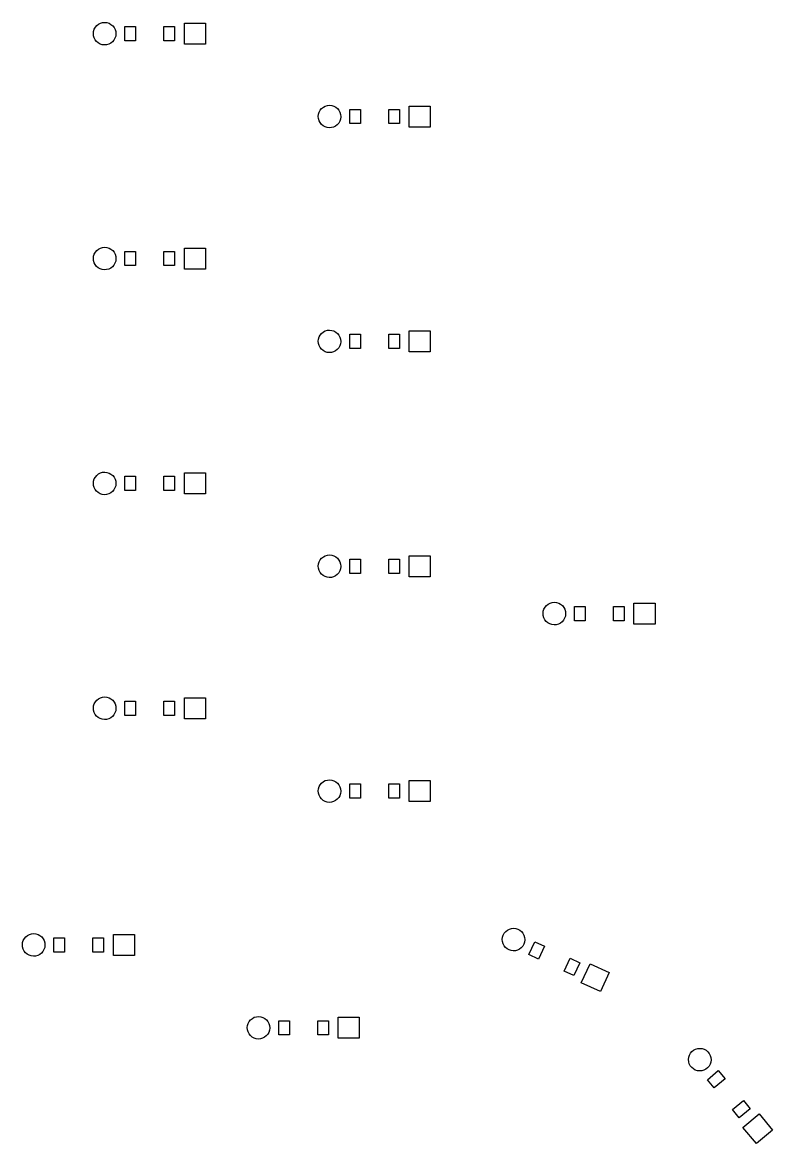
# Model space of a CAD drawing. Extents: x -5 to 129, y -39 to 63.
# Drawn here: x 65.2 to 128.6, y -38.8 to 56 of the extents above; entities that cross this region are included whole.
import ezdxf

# ---------------------------------------------------------------- set-up
doc = ezdxf.new("R2010")
doc.units = 0
doc.layers.add('BLACK', color=7, linetype='CONTINUOUS')

msp = doc.modelspace()

# ---------------------------------------------------------------- linework, layer by layer
at = {"layer": 'BLACK', "linetype": 'CONTINUOUS'}
for p, q in [((71.8332, 55.8831), (72.0115, 55.9356)), ((72.0115, 55.9356), (72.1966, 55.9525)), ((72.1966, 55.9525), (72.3815, 55.933)), ((72.3815, 55.933), (72.5591, 55.8781)), ((71.2376, 55.0133), (71.2583, 55.198)), ((71.2531, 54.8281), (71.2376, 55.0133)), ((71.2583, 55.198), (71.3145, 55.3752)), ((71.3145, 55.3752), (71.4041, 55.5381)), ((71.4041, 55.5381), (71.5236, 55.6805)), ((71.5236, 55.6805), (71.6684, 55.797)), ((71.6684, 55.797), (71.8332, 55.8831)), ((72.5591, 55.8781), (72.7226, 55.7897)), ((72.7226, 55.7897), (72.8659, 55.6712)), ((72.8659, 55.6712), (72.9834, 55.5271)), ((72.9834, 55.5271), (73.0706, 55.363)), ((73.0706, 55.363), (73.1244, 55.185)), ((73.1421, 54.9734), (73.1188, 54.789)), ((73.1244, 55.185), (73.1425, 55)), ((73.1425, 55), (73.1421, 54.9734)), ((73.9, 54.4), (73.9, 55.6)), ((73.9, 55.6), (74.8, 55.6)), ((74.8, 55.6), (74.8, 54.4)), ((77.2, 54.4), (77.2, 55.6)), ((77.2, 55.6), (78.1, 55.6)), ((78.1, 55.6), (78.1, 54.4)), ((78.921, 54.111), (78.921, 55.889)), ((78.921, 55.889), (80.699, 55.889)), ((80.699, 55.889), (80.699, 54.111)), ((71.3044, 54.6494), (71.2531, 54.8281)), ((71.3894, 54.484), (71.3044, 54.6494)), ((71.5048, 54.3383), (71.3894, 54.484)), ((71.6464, 54.2179), (71.5048, 54.3383)), ((71.8087, 54.1272), (71.6464, 54.2179)), ((71.9855, 54.0697), (71.8087, 54.1272)), ((72.1701, 54.0477), (71.9855, 54.0697)), ((72.3554, 54.062), (72.1701, 54.0477)), ((72.5344, 54.112), (72.3554, 54.062)), ((72.7004, 54.1958), (72.5344, 54.112)), ((72.8469, 54.3102), (72.7004, 54.1958)), ((72.9683, 54.4509), (72.8469, 54.3102)), ((73.0602, 54.6126), (72.9683, 54.4509)), ((73.1188, 54.789), (73.0602, 54.6126)), ((74.8, 54.4), (73.9, 54.4)), ((78.1, 54.4), (77.2, 54.4)), ((80.699, 54.111), (78.921, 54.111)), ((90.2583, 48.198), (90.3145, 48.3752)), ((90.3145, 48.3752), (90.4041, 48.5381)), ((90.4041, 48.5381), (90.5236, 48.6805)), ((90.5236, 48.6805), (90.6684, 48.797)), ((90.6684, 48.797), (90.8332, 48.8831)), ((90.8332, 48.8831), (91.0115, 48.9356)), ((91.0115, 48.9356), (91.1966, 48.9525)), ((91.1966, 48.9525), (91.3815, 48.933)), ((91.3815, 48.933), (91.5591, 48.8781)), ((91.5591, 48.8781), (91.7226, 48.7897)), ((91.7226, 48.7897), (91.8659, 48.6712)), ((91.8659, 48.6712), (91.9834, 48.5271)), ((91.9834, 48.5271), (92.0706, 48.363)), ((92.0706, 48.363), (92.1244, 48.185)), ((92.9, 47.4), (92.9, 48.6)), ((92.9, 48.6), (93.8, 48.6)), ((93.8, 48.6), (93.8, 47.4)), ((96.2, 47.4), (96.2, 48.6)), ((96.2, 48.6), (97.1, 48.6)), ((97.1, 48.6), (97.1, 47.4)), ((97.921, 47.111), (97.921, 48.889)), ((97.921, 48.889), (99.699, 48.889)), ((99.699, 48.889), (99.699, 47.111)), ((90.2376, 48.0133), (90.2583, 48.198)), ((90.2531, 47.8281), (90.2376, 48.0133)), ((90.3044, 47.6494), (90.2531, 47.8281)), ((90.3894, 47.484), (90.3044, 47.6494)), ((90.5048, 47.3383), (90.3894, 47.484)), ((91.9683, 47.4509), (91.8469, 47.3102)), ((92.0602, 47.6126), (91.9683, 47.4509)), ((92.1188, 47.789), (92.0602, 47.6126)), ((92.1421, 47.9734), (92.1188, 47.789)), ((92.1244, 48.185), (92.1425, 48)), ((92.1425, 48), (92.1421, 47.9734)), ((93.8, 47.4), (92.9, 47.4)), ((97.1, 47.4), (96.2, 47.4)), ((90.6464, 47.2179), (90.5048, 47.3383)), ((90.8087, 47.1272), (90.6464, 47.2179)), ((90.9855, 47.0697), (90.8087, 47.1272)), ((91.1701, 47.0477), (90.9855, 47.0697)), ((91.3554, 47.062), (91.1701, 47.0477)), ((91.5344, 47.112), (91.3554, 47.062)), ((91.7004, 47.1958), (91.5344, 47.112)), ((91.8469, 47.3102), (91.7004, 47.1958)), ((99.699, 47.111), (97.921, 47.111)), ((72.0115, 36.9356), (72.1966, 36.9525)), ((72.1966, 36.9525), (72.3815, 36.933)), ((71.2376, 36.0133), (71.2583, 36.198)), ((71.2531, 35.8281), (71.2376, 36.0133)), ((71.2583, 36.198), (71.3145, 36.3752)), ((71.3145, 36.3752), (71.4041, 36.5381)), ((71.4041, 36.5381), (71.5236, 36.6805)), ((71.5236, 36.6805), (71.6684, 36.797)), ((71.6684, 36.797), (71.8332, 36.8831)), ((71.8332, 36.8831), (72.0115, 36.9356)), ((72.3815, 36.933), (72.5591, 36.8781)), ((72.5591, 36.8781), (72.7226, 36.7897)), ((72.7226, 36.7897), (72.8659, 36.6712)), ((72.8659, 36.6712), (72.9834, 36.5271)), ((72.9834, 36.5271), (73.0706, 36.363)), ((73.0706, 36.363), (73.1244, 36.185)), ((73.1244, 36.185), (73.1425, 36)), ((73.9, 35.4), (73.9, 36.6)), ((73.9, 36.6), (74.8, 36.6)), ((74.8, 36.6), (74.8, 35.4)), ((77.2, 35.4), (77.2, 36.6)), ((77.2, 36.6), (78.1, 36.6)), ((78.1, 36.6), (78.1, 35.4)), ((78.921, 35.111), (78.921, 36.889)), ((78.921, 36.889), (80.699, 36.889)), ((80.699, 36.889), (80.699, 35.111)), ((71.3044, 35.6494), (71.2531, 35.8281)), ((71.3894, 35.484), (71.3044, 35.6494)), ((71.5048, 35.3383), (71.3894, 35.484)), ((71.6464, 35.2179), (71.5048, 35.3383)), ((71.8087, 35.1272), (71.6464, 35.2179)), ((71.9855, 35.0697), (71.8087, 35.1272)), ((72.1701, 35.0477), (71.9855, 35.0697)), ((72.3554, 35.062), (72.1701, 35.0477)), ((72.5344, 35.112), (72.3554, 35.062)), ((72.7004, 35.1958), (72.5344, 35.112)), ((72.8469, 35.3102), (72.7004, 35.1958)), ((72.9683, 35.4509), (72.8469, 35.3102)), ((73.0602, 35.6126), (72.9683, 35.4509)), ((73.1188, 35.789), (73.0602, 35.6126)), ((73.1421, 35.9734), (73.1188, 35.789)), ((73.1425, 36), (73.1421, 35.9734)), ((74.8, 35.4), (73.9, 35.4)), ((78.1, 35.4), (77.2, 35.4)), ((80.699, 35.111), (78.921, 35.111)), ((90.2583, 29.198), (90.3145, 29.3752)), ((90.3145, 29.3752), (90.4041, 29.5381)), ((90.4041, 29.5381), (90.5236, 29.6805)), ((90.5236, 29.6805), (90.6684, 29.797)), ((90.6684, 29.797), (90.8332, 29.8831)), ((90.8332, 29.8831), (91.0115, 29.9356)), ((91.0115, 29.9356), (91.1966, 29.9525)), ((91.1966, 29.9525), (91.3815, 29.933)), ((91.3815, 29.933), (91.5591, 29.8781)), ((91.5591, 29.8781), (91.7226, 29.7897)), ((91.7226, 29.7897), (91.8659, 29.6712)), ((91.8659, 29.6712), (91.9834, 29.5271)), ((91.9834, 29.5271), (92.0706, 29.363)), ((92.9, 28.4), (92.9, 29.6)), ((92.9, 29.6), (93.8, 29.6)), ((93.8, 29.6), (93.8, 28.4)), ((96.2, 28.4), (96.2, 29.6)), ((96.2, 29.6), (97.1, 29.6)), ((97.1, 29.6), (97.1, 28.4)), ((97.921, 28.111), (97.921, 29.889)), ((97.921, 29.889), (99.699, 29.889)), ((99.699, 29.889), (99.699, 28.111)), ((90.2376, 29.0133), (90.2583, 29.198)), ((90.2531, 28.8281), (90.2376, 29.0133)), ((90.3044, 28.6494), (90.2531, 28.8281)), ((90.3894, 28.484), (90.3044, 28.6494)), ((90.5048, 28.3383), (90.3894, 28.484)), ((91.9683, 28.4509), (91.8469, 28.3102)), ((92.0602, 28.6126), (91.9683, 28.4509)), ((92.1188, 28.789), (92.0602, 28.6126)), ((92.0706, 29.363), (92.1244, 29.185)), ((92.1421, 28.9734), (92.1188, 28.789)), ((92.1244, 29.185), (92.1425, 29)), ((92.1425, 29), (92.1421, 28.9734)), ((90.6464, 28.2179), (90.5048, 28.3383)), ((90.8087, 28.1272), (90.6464, 28.2179)), ((90.9855, 28.0697), (90.8087, 28.1272)), ((91.1701, 28.0477), (90.9855, 28.0697)), ((91.3554, 28.062), (91.1701, 28.0477)), ((91.5344, 28.112), (91.3554, 28.062)), ((91.7004, 28.1958), (91.5344, 28.112)), ((91.8469, 28.3102), (91.7004, 28.1958)), ((93.8, 28.4), (92.9, 28.4)), ((97.1, 28.4), (96.2, 28.4)), ((99.699, 28.111), (97.921, 28.111)), ((71.2376, 17.0133), (71.2583, 17.198)), ((71.2583, 17.198), (71.3145, 17.3752)), ((71.3145, 17.3752), (71.4041, 17.5381)), ((71.4041, 17.5381), (71.5236, 17.6805)), ((71.5236, 17.6805), (71.6684, 17.797)), ((71.6684, 17.797), (71.8332, 17.8831)), ((71.8332, 17.8831), (72.0115, 17.9356)), ((72.0115, 17.9356), (72.1966, 17.9525)), ((72.1966, 17.9525), (72.3815, 17.933)), ((72.3815, 17.933), (72.5591, 17.8781)), ((72.5591, 17.8781), (72.7226, 17.7897)), ((72.7226, 17.7897), (72.8659, 17.6712)), ((72.8659, 17.6712), (72.9834, 17.5271)), ((72.9834, 17.5271), (73.0706, 17.363)), ((73.0706, 17.363), (73.1244, 17.185)), ((73.1244, 17.185), (73.1425, 17)), ((73.9, 16.4), (73.9, 17.6)), ((73.9, 17.6), (74.8, 17.6)), ((74.8, 17.6), (74.8, 16.4)), ((77.2, 16.4), (77.2, 17.6)), ((77.2, 17.6), (78.1, 17.6)), ((78.1, 17.6), (78.1, 16.4)), ((78.921, 16.111), (78.921, 17.889)), ((78.921, 17.889), (80.699, 17.889)), ((80.699, 17.889), (80.699, 16.111)), ((71.2531, 16.8281), (71.2376, 17.0133)), ((71.3044, 16.6494), (71.2531, 16.8281)), ((71.3894, 16.484), (71.3044, 16.6494)), ((71.5048, 16.3383), (71.3894, 16.484)), ((71.6464, 16.2179), (71.5048, 16.3383)), ((71.8087, 16.1272), (71.6464, 16.2179)), ((71.9855, 16.0697), (71.8087, 16.1272)), ((72.5344, 16.112), (72.3554, 16.062)), ((72.7004, 16.1958), (72.5344, 16.112)), ((72.8469, 16.3102), (72.7004, 16.1958)), ((72.9683, 16.4509), (72.8469, 16.3102)), ((73.0602, 16.6126), (72.9683, 16.4509)), ((73.1188, 16.789), (73.0602, 16.6126)), ((73.1421, 16.9734), (73.1188, 16.789)), ((73.1425, 17), (73.1421, 16.9734)), ((74.8, 16.4), (73.9, 16.4)), ((78.1, 16.4), (77.2, 16.4)), ((80.699, 16.111), (78.921, 16.111)), ((72.1701, 16.0477), (71.9855, 16.0697)), ((72.3554, 16.062), (72.1701, 16.0477)), ((90.3145, 10.3752), (90.4041, 10.5381)), ((90.4041, 10.5381), (90.5236, 10.6805)), ((90.5236, 10.6805), (90.6684, 10.797)), ((90.6684, 10.797), (90.8332, 10.8831)), ((90.8332, 10.8831), (91.0115, 10.9356)), ((91.0115, 10.9356), (91.1966, 10.9525)), ((91.1966, 10.9525), (91.3815, 10.933)), ((91.3815, 10.933), (91.5591, 10.8781)), ((91.5591, 10.8781), (91.7226, 10.7897)), ((91.7226, 10.7897), (91.8659, 10.6712)), ((91.8659, 10.6712), (91.9834, 10.5271)), ((91.9834, 10.5271), (92.0706, 10.363)), ((92.9, 9.4), (92.9, 10.6)), ((92.9, 10.6), (93.8, 10.6)), ((93.8, 10.6), (93.8, 9.4)), ((96.2, 9.4), (96.2, 10.6)), ((96.2, 10.6), (97.1, 10.6)), ((97.1, 10.6), (97.1, 9.4)), ((97.921, 9.111), (97.921, 10.889)), ((97.921, 10.889), (99.699, 10.889)), ((99.699, 10.889), (99.699, 9.111)), ((90.2376, 10.0133), (90.2583, 10.198)), ((90.2531, 9.82806), (90.2376, 10.0133)), ((90.3044, 9.64936), (90.2531, 9.82806)), ((90.2583, 10.198), (90.3145, 10.3752)), ((90.3894, 9.48402), (90.3044, 9.64936)), ((90.5048, 9.33834), (90.3894, 9.48402)), ((92.0602, 9.61258), (91.9683, 9.45095)), ((92.1188, 9.78897), (92.0602, 9.61258)), ((92.0706, 10.363), (92.1244, 10.185)), ((92.1421, 9.9734), (92.1188, 9.78897)), ((92.1244, 10.185), (92.1425, 10)), ((92.1425, 10), (92.1421, 9.9734)), ((90.6464, 9.21786), (90.5048, 9.33834)), ((90.8087, 9.12716), (90.6464, 9.21786)), ((90.9855, 9.06972), (90.8087, 9.12716)), ((91.1701, 9.04771), (90.9855, 9.06972)), ((91.3554, 9.06197), (91.1701, 9.04771)), ((91.5344, 9.11196), (91.3554, 9.06197)), ((91.7004, 9.19578), (91.5344, 9.11196)), ((91.8469, 9.31023), (91.7004, 9.19578)), ((91.9683, 9.45095), (91.8469, 9.31023)), ((93.8, 9.4), (92.9, 9.4)), ((97.1, 9.4), (96.2, 9.4)), ((99.699, 9.111), (97.921, 9.111)), ((109.404, 6.53813), (109.524, 6.68053)), ((109.524, 6.68053), (109.668, 6.79702)), ((109.668, 6.79702), (109.833, 6.88314)), ((109.833, 6.88314), (110.012, 6.93563)), ((110.012, 6.93563), (110.197, 6.95248)), ((110.197, 6.95248), (110.382, 6.93304)), ((110.382, 6.93304), (110.559, 6.87807)), ((110.559, 6.87807), (110.723, 6.78966)), ((110.723, 6.78966), (110.866, 6.67116)), ((110.866, 6.67116), (110.983, 6.5271)), ((116.921, 5.111), (116.921, 6.889)), ((116.921, 6.889), (118.699, 6.889)), ((118.699, 6.889), (118.699, 5.111)), ((109.238, 6.0133), (109.258, 6.19804)), ((109.253, 5.82806), (109.238, 6.0133)), ((109.304, 5.64936), (109.253, 5.82806)), ((109.258, 6.19804), (109.315, 6.37523)), ((109.315, 6.37523), (109.404, 6.53813)), ((110.983, 6.5271), (111.071, 6.36297)), ((111.119, 5.78897), (111.06, 5.61258)), ((111.071, 6.36297), (111.124, 6.18501)), ((111.142, 5.9734), (111.119, 5.78897)), ((111.124, 6.18501), (111.142, 6)), ((111.142, 6), (111.142, 5.9734)), ((111.9, 5.4), (111.9, 6.6)), ((111.9, 6.6), (112.8, 6.6)), ((112.8, 6.6), (112.8, 5.4)), ((115.2, 5.4), (115.2, 6.6)), ((115.2, 6.6), (116.1, 6.6)), ((116.1, 6.6), (116.1, 5.4)), ((109.389, 5.48402), (109.304, 5.64936)), ((109.505, 5.33834), (109.389, 5.48402)), ((109.646, 5.21786), (109.505, 5.33834)), ((109.809, 5.12716), (109.646, 5.21786)), ((109.985, 5.06972), (109.809, 5.12716)), ((110.17, 5.04771), (109.985, 5.06972)), ((110.355, 5.06197), (110.17, 5.04771)), ((110.534, 5.11196), (110.355, 5.06197)), ((110.7, 5.19578), (110.534, 5.11196)), ((110.847, 5.31023), (110.7, 5.19578)), ((110.968, 5.45095), (110.847, 5.31023)), ((111.06, 5.61258), (110.968, 5.45095)), ((112.8, 5.4), (111.9, 5.4)), ((116.1, 5.4), (115.2, 5.4)), ((118.699, 5.111), (116.921, 5.111)), ((71.2376, -1.9867), (71.2583, -1.80196)), ((71.2583, -1.80196), (71.3145, -1.62477)), ((71.3145, -1.62477), (71.4041, -1.46187)), ((71.4041, -1.46187), (71.5236, -1.31946)), ((71.5236, -1.31946), (71.6684, -1.20298)), ((71.6684, -1.20298), (71.8332, -1.11686)), ((71.8332, -1.11686), (72.0115, -1.06437)), ((72.0115, -1.06437), (72.1966, -1.04752)), ((72.1966, -1.04752), (72.3815, -1.06695)), ((72.3815, -1.06695), (72.5591, -1.12192)), ((72.5591, -1.12192), (72.7226, -1.21034)), ((72.7226, -1.21034), (72.8659, -1.32884)), ((72.8659, -1.32884), (72.9834, -1.47289)), ((72.9834, -1.47289), (73.0706, -1.63703)), ((73.0706, -1.63703), (73.1244, -1.81499)), ((73.1244, -1.81499), (73.1425, -2)), ((73.9, -2.6), (73.9, -1.4)), ((73.9, -1.4), (74.8, -1.4)), ((74.8, -1.4), (74.8, -2.6)), ((77.2, -2.6), (77.2, -1.4)), ((77.2, -1.4), (78.1, -1.4)), ((78.1, -1.4), (78.1, -2.6)), ((78.921, -2.889), (78.921, -1.111)), ((78.921, -1.111), (80.699, -1.111)), ((80.699, -1.111), (80.699, -2.889)), ((71.2531, -2.17194), (71.2376, -1.9867)), ((71.3044, -2.35064), (71.2531, -2.17194)), ((71.3894, -2.51598), (71.3044, -2.35064)), ((71.5048, -2.66166), (71.3894, -2.51598)), ((71.6464, -2.78214), (71.5048, -2.66166)), ((71.8087, -2.87283), (71.6464, -2.78214)), ((72.7004, -2.80422), (72.5344, -2.88804)), ((72.8469, -2.68977), (72.7004, -2.80422)), ((72.9683, -2.54905), (72.8469, -2.68977)), ((73.0602, -2.38742), (72.9683, -2.54905)), ((73.1188, -2.21102), (73.0602, -2.38742)), ((73.1421, -2.02659), (73.1188, -2.21102)), ((73.1425, -2), (73.1421, -2.02659)), ((74.8, -2.6), (73.9, -2.6)), ((78.1, -2.6), (77.2, -2.6)), ((71.9855, -2.93028), (71.8087, -2.87283)), ((72.1701, -2.95229), (71.9855, -2.93028)), ((72.3554, -2.93803), (72.1701, -2.95229)), ((72.5344, -2.88804), (72.3554, -2.93803)), ((80.699, -2.889), (78.921, -2.889)), ((90.3145, -8.62477), (90.4041, -8.46187)), ((90.4041, -8.46187), (90.5236, -8.31946)), ((90.5236, -8.31946), (90.6684, -8.20298)), ((90.6684, -8.20298), (90.8332, -8.11686)), ((90.8332, -8.11686), (91.0115, -8.06437)), ((91.0115, -8.06437), (91.1966, -8.04752)), ((91.1966, -8.04752), (91.3815, -8.06696)), ((91.3815, -8.06696), (91.5591, -8.12192)), ((91.5591, -8.12192), (91.7226, -8.21034)), ((91.7226, -8.21034), (91.8659, -8.32884)), ((91.8659, -8.32884), (91.9834, -8.47289)), ((91.9834, -8.47289), (92.0706, -8.63703)), ((92.9, -9.6), (92.9, -8.4)), ((92.9, -8.4), (93.8, -8.4)), ((93.8, -8.4), (93.8, -9.6)), ((96.2, -9.6), (96.2, -8.4)), ((96.2, -8.4), (97.1, -8.4)), ((97.1, -8.4), (97.1, -9.6)), ((97.921, -9.889), (97.921, -8.111)), ((97.921, -8.111), (99.699, -8.111)), ((99.699, -8.111), (99.699, -9.889)), ((90.2376, -8.9867), (90.2583, -8.80196)), ((90.2531, -9.17194), (90.2376, -8.9867)), ((90.3044, -9.35064), (90.2531, -9.17194)), ((90.2583, -8.80196), (90.3145, -8.62477)), ((90.3894, -9.51598), (90.3044, -9.35064)), ((92.0602, -9.38742), (91.9683, -9.54905)), ((92.1188, -9.21102), (92.0602, -9.38742)), ((92.0706, -8.63703), (92.1244, -8.81499)), ((92.1421, -9.0266), (92.1188, -9.21102)), ((92.1244, -8.81499), (92.1425, -9)), ((92.1425, -9), (92.1421, -9.0266)), ((90.5048, -9.66166), (90.3894, -9.51598)), ((90.6464, -9.78214), (90.5048, -9.66166)), ((90.8087, -9.87284), (90.6464, -9.78214)), ((90.9855, -9.93028), (90.8087, -9.87284)), ((91.1701, -9.95229), (90.9855, -9.93028)), ((91.3554, -9.93803), (91.1701, -9.95229)), ((91.5344, -9.88804), (91.3554, -9.93803)), ((91.7004, -9.80422), (91.5344, -9.88804)), ((91.8469, -9.68977), (91.7004, -9.80422)), ((91.9683, -9.54905), (91.8469, -9.68977)), ((93.8, -9.6), (92.9, -9.6)), ((97.1, -9.6), (96.2, -9.6)), ((99.699, -9.889), (97.921, -9.889)), ((106.077, -20.8661), (106.222, -20.7496)), ((106.222, -20.7496), (106.387, -20.6635)), ((106.387, -20.6635), (106.565, -20.611)), ((106.565, -20.611), (106.75, -20.5941)), ((106.75, -20.5941), (106.935, -20.6135)), ((106.935, -20.6135), (107.113, -20.6685)), ((107.113, -20.6685), (107.276, -20.7569)), ((107.276, -20.7569), (107.419, -20.8754)), ((65.2583, -21.802), (65.3145, -21.6248)), ((65.3145, -21.6248), (65.4041, -21.4619)), ((65.4041, -21.4619), (65.5236, -21.3195)), ((65.5236, -21.3195), (65.6684, -21.203)), ((65.6684, -21.203), (65.8332, -21.1169)), ((65.8332, -21.1169), (66.0115, -21.0644)), ((66.0115, -21.0644), (66.1966, -21.0475)), ((66.1966, -21.0475), (66.3815, -21.067)), ((66.3815, -21.067), (66.5591, -21.1219)), ((66.5591, -21.1219), (66.7226, -21.2103)), ((66.7226, -21.2103), (66.8659, -21.3288)), ((66.8659, -21.3288), (66.9834, -21.4729)), ((66.9834, -21.4729), (67.0706, -21.637)), ((67.0706, -21.637), (67.1244, -21.815)), ((67.9, -22.6), (67.9, -21.4)), ((67.9, -21.4), (68.8, -21.4)), ((68.8, -21.4), (68.8, -22.6)), ((71.2, -22.6), (71.2, -21.4)), ((71.2, -21.4), (72.1, -21.4)), ((72.1, -21.4), (72.1, -22.6)), ((72.921, -22.889), (72.921, -21.111)), ((72.921, -21.111), (74.699, -21.111)), ((74.699, -21.111), (74.699, -22.889)), ((105.791, -21.5333), (105.812, -21.3486)), ((105.807, -21.7185), (105.791, -21.5333)), ((105.858, -21.8972), (105.807, -21.7185)), ((105.812, -21.3486), (105.868, -21.1714)), ((105.868, -21.1714), (105.957, -21.0085)), ((105.957, -21.0085), (106.077, -20.8661)), ((107.419, -20.8754), (107.537, -21.0195)), ((107.537, -21.0195), (107.624, -21.1836)), ((107.672, -21.7576), (107.614, -21.934)), ((107.624, -21.1836), (107.678, -21.3616)), ((107.696, -21.5732), (107.672, -21.7576)), ((107.678, -21.3616), (107.696, -21.5466)), ((107.696, -21.5466), (107.696, -21.5732)), ((108.04, -22.8131), (108.547, -21.7255)), ((108.547, -21.7255), (109.362, -22.1058)), ((65.2376, -21.9867), (65.2583, -21.802)), ((65.2531, -22.1719), (65.2376, -21.9867)), ((65.3044, -22.3506), (65.2531, -22.1719)), ((65.3894, -22.516), (65.3044, -22.3506)), ((65.5048, -22.6617), (65.3894, -22.516)), ((65.6464, -22.7821), (65.5048, -22.6617)), ((66.8469, -22.6898), (66.7004, -22.8042)), ((66.9683, -22.5491), (66.8469, -22.6898)), ((67.0602, -22.3874), (66.9683, -22.5491)), ((67.1188, -22.211), (67.0602, -22.3874)), ((67.1421, -22.0266), (67.1188, -22.211)), ((67.1244, -21.815), (67.1425, -22)), ((67.1425, -22), (67.1421, -22.0266)), ((68.8, -22.6), (67.9, -22.6)), ((72.1, -22.6), (71.2, -22.6)), ((105.943, -22.0626), (105.858, -21.8972)), ((106.058, -22.2083), (105.943, -22.0626)), ((106.2, -22.3287), (106.058, -22.2083)), ((106.362, -22.4194), (106.2, -22.3287)), ((106.539, -22.4769), (106.362, -22.4194)), ((106.723, -22.4989), (106.539, -22.4769)), ((106.909, -22.4846), (106.723, -22.4989)), ((107.088, -22.4346), (106.909, -22.4846)), ((107.254, -22.3508), (107.088, -22.4346)), ((107.4, -22.2364), (107.254, -22.3508)), ((107.522, -22.0956), (107.4, -22.2364)), ((107.614, -21.934), (107.522, -22.0956)), ((109.362, -22.1058), (108.855, -23.1934)), ((65.8087, -22.8728), (65.6464, -22.7821)), ((65.9855, -22.9303), (65.8087, -22.8728)), ((66.1701, -22.9523), (65.9855, -22.9303)), ((66.3554, -22.938), (66.1701, -22.9523)), ((66.5344, -22.888), (66.3554, -22.938)), ((66.7004, -22.8042), (66.5344, -22.888)), ((74.699, -22.889), (72.921, -22.889)), ((108.855, -23.1934), (108.04, -22.8131)), ((111.03, -24.2077), (111.538, -23.1201)), ((111.538, -23.1201), (112.353, -23.5005)), ((112.353, -23.5005), (111.846, -24.5881)), ((112.468, -25.1969), (113.219, -23.5855)), ((113.219, -23.5855), (114.831, -24.3369)), ((111.846, -24.5881), (111.03, -24.2077)), ((114.831, -24.3369), (114.079, -25.9484)), ((114.079, -25.9484), (112.468, -25.1969)), ((84.4041, -28.4619), (84.5236, -28.3195)), ((84.5236, -28.3195), (84.6684, -28.203)), ((84.6684, -28.203), (84.8332, -28.1169)), ((84.8332, -28.1169), (85.0115, -28.0644)), ((85.0115, -28.0644), (85.1966, -28.0475)), ((85.1966, -28.0475), (85.3815, -28.067)), ((85.3815, -28.067), (85.5591, -28.1219)), ((85.5591, -28.1219), (85.7226, -28.2103)), ((85.7226, -28.2103), (85.8659, -28.3288)), ((85.8659, -28.3288), (85.9834, -28.4729)), ((86.9, -29.6), (86.9, -28.4)), ((86.9, -28.4), (87.8, -28.4)), ((87.8, -28.4), (87.8, -29.6)), ((90.2, -29.6), (90.2, -28.4)), ((90.2, -28.4), (91.1, -28.4)), ((91.1, -28.4), (91.1, -29.6)), ((91.921, -29.889), (91.921, -28.111)), ((91.921, -28.111), (93.699, -28.111)), ((93.699, -28.111), (93.699, -29.889)), ((84.2376, -28.9867), (84.2583, -28.802)), ((84.2531, -29.1719), (84.2376, -28.9867)), ((84.3044, -29.3506), (84.2531, -29.1719)), ((84.2583, -28.802), (84.3145, -28.6248)), ((84.3894, -29.516), (84.3044, -29.3506)), ((84.3145, -28.6248), (84.4041, -28.4619)), ((85.9834, -28.4729), (86.0706, -28.637)), ((86.1188, -29.211), (86.0602, -29.3874)), ((86.0706, -28.637), (86.1244, -28.815)), ((86.1421, -29.0266), (86.1188, -29.211)), ((86.1244, -28.815), (86.1425, -29)), ((86.1425, -29), (86.1421, -29.0266)), ((84.5048, -29.6617), (84.3894, -29.516)), ((84.6464, -29.7821), (84.5048, -29.6617)), ((84.8087, -29.8728), (84.6464, -29.7821)), ((84.9855, -29.9303), (84.8087, -29.8728)), ((85.1701, -29.9523), (84.9855, -29.9303)), ((85.3554, -29.938), (85.1701, -29.9523)), ((85.5344, -29.888), (85.3554, -29.938)), ((85.7004, -29.8042), (85.5344, -29.888)), ((85.8469, -29.6898), (85.7004, -29.8042)), ((85.9683, -29.5491), (85.8469, -29.6898)), ((86.0602, -29.3874), (85.9683, -29.5491)), ((87.8, -29.6), (86.9, -29.6)), ((91.1, -29.6), (90.2, -29.6)), ((93.699, -29.889), (91.921, -29.889)), ((121.607, -31.3204), (121.696, -31.1575)), ((121.696, -31.1575), (121.816, -31.0151)), ((121.816, -31.0151), (121.961, -30.8986)), ((121.961, -30.8986), (122.125, -30.8125)), ((122.125, -30.8125), (122.304, -30.76)), ((122.304, -30.76), (122.489, -30.7431)), ((122.489, -30.7431), (122.674, -30.7626)), ((122.674, -30.7626), (122.851, -30.8175)), ((122.851, -30.8175), (123.015, -30.9059)), ((123.015, -30.9059), (123.158, -31.0244)), ((123.158, -31.0244), (123.276, -31.1685)), ((123.276, -31.1685), (123.363, -31.3326)), ((121.53, -31.6823), (121.551, -31.4976)), ((121.545, -31.8675), (121.53, -31.6823)), ((121.597, -32.0462), (121.545, -31.8675)), ((121.551, -31.4976), (121.607, -31.3204)), ((121.682, -32.2116), (121.597, -32.0462)), ((123.352, -32.083), (123.261, -32.2447)), ((123.411, -31.9066), (123.352, -32.083)), ((123.363, -31.3326), (123.417, -31.5106)), ((123.434, -31.7222), (123.411, -31.9066)), ((123.417, -31.5106), (123.435, -31.6956)), ((123.435, -31.6956), (123.434, -31.7222)), ((121.797, -32.3573), (121.682, -32.2116)), ((121.939, -32.4777), (121.797, -32.3573)), ((122.101, -32.5684), (121.939, -32.4777)), ((122.278, -32.6259), (122.101, -32.5684)), ((122.462, -32.6479), (122.278, -32.6259)), ((122.648, -32.6336), (122.462, -32.6479)), ((122.827, -32.5836), (122.648, -32.6336)), ((122.993, -32.4998), (122.827, -32.5836)), ((123.139, -32.3854), (122.993, -32.4998)), ((123.122, -33.3912), (124.041, -32.6199)), ((123.261, -32.2447), (123.139, -32.3854)), ((124.041, -32.6199), (124.62, -33.3093)), ((123.7, -34.0806), (123.122, -33.3912)), ((124.62, -33.3093), (123.7, -34.0806)), ((125.243, -35.9192), (126.162, -35.1478)), ((125.822, -36.6086), (125.243, -35.9192)), ((126.741, -35.8372), (125.822, -36.6086)), ((126.162, -35.1478), (126.741, -35.8372)), ((126.128, -37.4233), (127.49, -36.2804)), ((127.49, -36.2804), (128.633, -37.6424)), ((127.271, -38.7853), (126.128, -37.4233)), ((128.633, -37.6424), (127.271, -38.7853))]:
    msp.add_line(p, q, dxfattribs=at)

doc.saveas('drawing.dxf')
